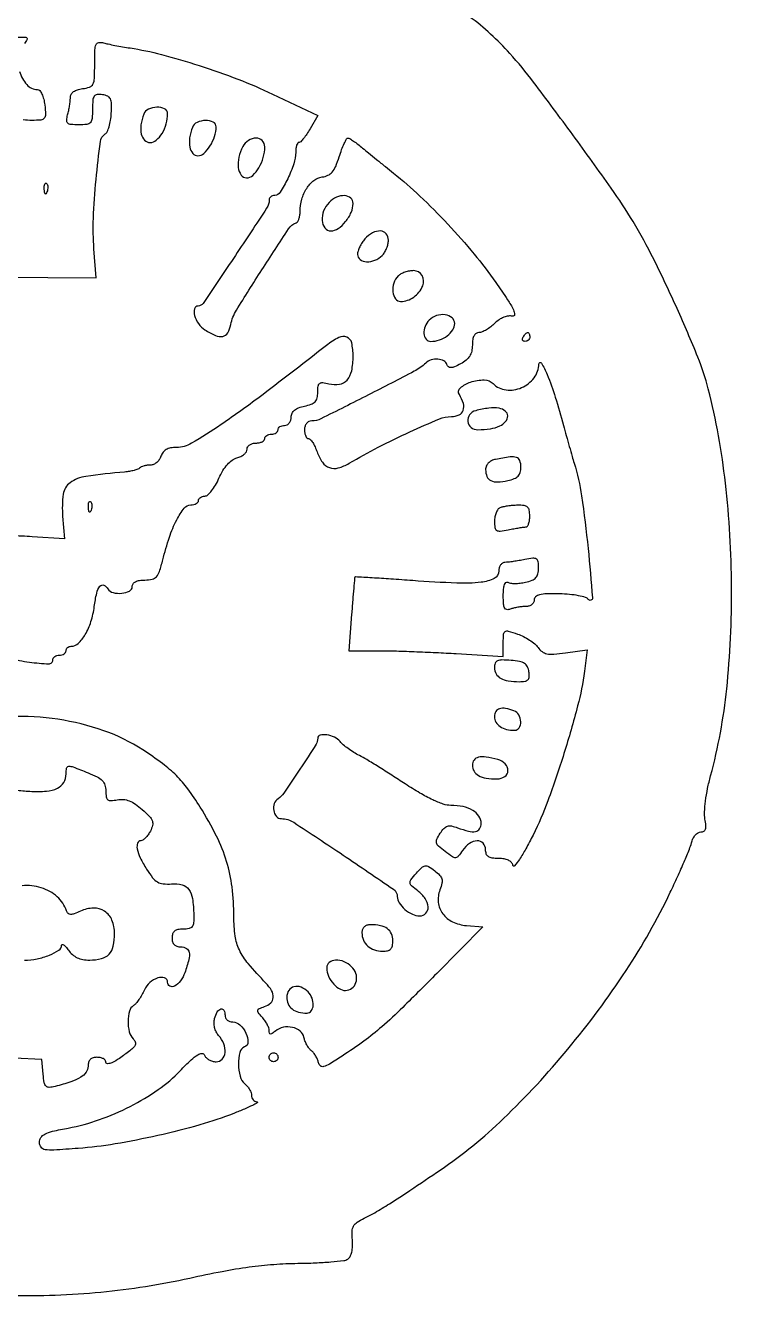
# Model space of a CAD drawing. Extents: x 0 to 320, y 0 to 464.
# Drawn here: x 159.8 to 319.7, y 0.1 to 287.5 of the extents above; entities that cross this region are included whole.
import ezdxf

# ---------------------------------------------------------------- set-up
doc = ezdxf.new("R2010")
doc.units = 0

msp = doc.modelspace()

# ---------------------------------------------------------------- linework, layer by layer
for points in [[(156.210687, 0.131254, 0.029585), (176.882478, 0.871146, 0.030985), (197, 4.053319, -0.00762), (204.340421, 5.568742, -0.013258), (210.477867, 6.570746, -0.015194), (216.015852, 7.154, -0.015863), (221.5, 7.388992, 0.007755), (225.426529, 7.493503, 0.010669), (228.949638, 7.71737, 0.00759), (231.866797, 8.009987, 0.115053), (232.817917, 8.350992, 0.136505), (233.333193, 8.931299, 0.056233), (233.689318, 9.930329, 0.046763), (233.866559, 11.21954, 0.032288), (233.835031, 12.693392, -0.03046), (233.785975, 14.652004, -0.11712), (234.107552, 15.818313, -0.123229), (234.909057, 16.683101, -0.035368), (236.517115, 17.577166, 0.02411), (238.894098, 18.829599, 0.008126), (242.235606, 20.875526, 0.005683), (246.877192, 23.896781, 0.001808), (253.722608, 28.5, 0.043218), (268.047096, 40.131055, 0.027581), (282.637987, 55.879342, 0.02709), (295.792952, 73.623515, 0.034604), (305.808436, 91.336799, 0.004737), (307.451366, 94.863581, 0.005588), (308.936938, 98.23261, 0.004926), (310.130327, 101.10092, 0.034643), (310.599014, 102.538481, -0.054619), (310.948033, 103.479884, -0.062626), (311.480836, 104.276929, -0.07243), (312.107465, 104.817551, -0.142768), (312.733408, 105, 0.125599), (313.411876, 105.173161, 0.192759), (313.79312, 105.634925, 0.103106), (313.881923, 106.487068, 0.023941), (313.666226, 107.918869, -0.064566), (313.558769, 109.486433, -0.017175), (313.796519, 111.985325, -0.017101), (314.266547, 114.836189, -0.016739), (314.933017, 117.668869, 0.040694), (318.587019, 137.389723, 0.026976), (319.69051, 160.397028, 0.026578), (318.297302, 183.920727, 0.0341), (314.406402, 205.245409, 0.03418), (312.04844, 212.433356, 0.009351), (307.355531, 223.409978, 0.009876), (302.048956, 234.609944, 0.020382), (297.378436, 243.099006, 0.017837), (292.440862, 250.645051, 0.004335), (283.742759, 262.73273, 0.004199), (274.868474, 274.631509, 0.020094), (269.482298, 281.165554, 0.051792), (260.370591, 289.447425, 0.028153)], [(158.201828, 284.844958, -0.043631), (159.895672, 284.821719, -0.495349), (160.178634, 284.360227, -0.104273), (159.571429, 283.428571, 0.165577)], [(153.848, 230.5), (164.849095, 230.449464), (175.850191, 230.398928), (175.335485, 236.949464, -0.029493), (175.200965, 243.866901, -0.014649), (175.8044, 252.621359, -0.007191), (176.77289, 261.194048, -0.226336), (177.893168, 262.933974, 0.151371), (178.343264, 263.450521, 0.032403), (178.757678, 264.580486, 0.031088), (179.083397, 266.006368, 0.025282), (179.258378, 267.563983, 0.017699), (179.315439, 269.764689, 0.108295), (179.063193, 270.865683, 0.179745), (178.436519, 271.478397, 0.069429), (177.25, 271.819339, 0.058499), (176.028164, 271.849044, 0.221695), (175.385188, 271.473273, 0.134366), (175.071819, 270.582985, 0.017829), (175, 268.569551, -0.020462), (174.912734, 266.438019, -0.160335), (174.531721, 265.536331, -0.186011), (173.719122, 265.107881, -0.029358), (171.883369, 265, -0.02), (170.125593, 265.070341, -0.163975), (169.398435, 265.382116, -0.235724), (169.151389, 266.004804, -0.044163), (169.369714, 267.25, 0.015244), (169.601654, 268.234594, 0.011343), (169.799577, 269.333613, 0.01149), (169.938993, 270.379511, 0.025362), (169.986345, 271.183578, -0.124429), (170.179015, 271.920597, -0.110718), (170.704516, 272.515159, -0.084336), (171.568793, 272.941395, -0.043862), (172.75, 273.183578, 0.054061), (174.345453, 273.544668, 0.198835), (175.105442, 274.215467, 0.10416), (175.434332, 275.516894, 0.00999), (175.5, 278.803104, -0.008156), (175.551443, 281.956429, -0.091741), (175.818185, 283.174445, -0.266623), (176.414387, 283.628726, -0.100345), (177.5, 283.55257, 0.014795), (178.535977, 283.298534, 0.004751), (180.0875, 282.981797, 0.004734), (181.8219, 282.66187, 0.005282), (183.5, 282.386963, -0.025974), (190.617578, 280.916342, -0.014209), (199.172686, 278.418232, -0.013948), (207.934456, 275.314805, -0.018266), (215.741152, 271.969618), (225.982304, 267.131246), (224.241152, 264.071946, -0.017174), (223.519565, 262.899643, -0.024074), (222.791151, 261.909457, -0.021897), (222.135893, 261.171588, -0.200736), (221.75, 261.006323, 0.248139), (221.46198, 260.850885, 0.064571), (221.220313, 260.363719, 0.050164), (221.054633, 259.660212, 0.032773), (221, 258.827614, -0.08074), (220.571367, 256.190508, -0.03226), (219.186738, 252.790725, -0.02657), (217.501121, 249.737103, -0.253386), (216.25, 249.025798, 0.075468), (215.772415, 248.943185, 0.08748), (215.367188, 248.723672, 0.09844), (215.096085, 248.404137, 0.127518), (215, 248.033509, -0.146622), (214.425889, 246.11781, -0.001861), (207.340549, 235.444974, -0.001269), (200.040798, 224.597139, -0.248944), (198.91578, 224, 0.335169), (198.086242, 223.373555, 0.14023), (198.088402, 221.88691, 0.086353), (198.995694, 220.020007, 0.091782), (200.464817, 218.61501, 0.040318), (202.839305, 217.319522, 0.156396), (204.484848, 217.140147, 0.214738), (205.612642, 217.953408, 0.08158), (206.312136, 219.810678, -0.088644), (207.584374, 223.05018, -0.005075), (213.304999, 232.150523, -0.003375), (219.36851, 241.443951, -0.157942), (221.112693, 242.833333, 0.167449), (221.453785, 243.115525, 0.053305), (221.739353, 243.720082, 0.046366), (221.934632, 244.51081, 0.03738), (222, 245.383969, -0.068849), (222.381804, 248.143584, -0.073576), (223.497091, 250.628668, -0.083405), (225.125037, 252.428986, -0.138962), (227, 253.206407, 0.079843), (228.298475, 253.574522, 0.10865), (229.26321, 254.311041, 0.076028), (230.052588, 255.597011, 0.023077), (230.844893, 257.75, -0.013128), (231.407727, 259.378678, -0.020245), (231.987162, 260.751204, -0.015525), (232.5268, 261.810929, -0.274233), (232.844893, 261.998779, -0.137318), (233.230371, 261.890102, -0.012139), (234.08898, 261.337337, -0.015155), (235.09349, 260.61018, -0.011227), (236.160145, 259.748779, 0.003328), (237.480619, 258.647487, 0.001309), (239.313705, 257.147273, 0.001295), (241.303712, 255.535868, 0.001618), (243.160145, 254.050449, -0.02166), (249.133618, 248.86487, -0.014975), (255.446486, 242.516891, -0.014923), (261.403844, 235.763223, -0.020664), (266.301656, 229.34269, -0.006099), (268.980778, 225.410998, -0.031486), (270.295236, 223.13112, -0.115887), (270.550881, 222.035835, -0.490827), (270.096011, 221.685144, 0.098034), (269.179686, 221.740498, 0.060955), (268.134613, 221.46599, 0.054666), (267.069289, 220.900701, 0.047117), (266.092454, 220.092454, -0.03227), (265.18108, 219.291696, -0.032247), (264.174033, 218.614658, -0.03402), (263.220135, 218.142755, -0.098162), (262.5, 218, 0.148093), (261.85965, 217.806084, 0.124502), (261.382461, 217.278163, 0.08465), (261.091889, 216.396434, 0.037378), (261, 215.16898, -0.054814), (260.84683, 213.776011, -0.085409), (260.389475, 212.66161, -0.082545), (259.572384, 211.738528, -0.048045), (258.336364, 210.91898, -0.01821), (256.96604, 210.251849, -0.090723), (256.137557, 210.052877, -0.190654), (255.607374, 210.229773, -0.137874), (255.25303, 210.75, 0.195682), (254.535599, 211.583985, 0.100846), (253.187654, 211.96124, 0.09022), (251.65968, 211.79546, 0.118718), (250.45, 211.09583, -0.070035), (247.834074, 209.224958, -0.002834), (237.462196, 203.886588, -0.001903), (226.726416, 198.488947, -0.116031), (224.647812, 198, 0.108379), (223.985426, 197.854716, 0.112931), (223.455977, 197.446567, 0.100998), (223.116332, 196.806467, 0.071753), (223, 196, 0.043167), (223.066224, 195.234349, 0.062882), (223.265014, 194.5875, 0.082495), (223.557281, 194.149452, 0.207349), (223.902175, 194, -0.214622), (224.316776, 193.813442, -0.037558), (224.847892, 193.114876, -0.034915), (225.386591, 192.140806, -0.024991), (225.854752, 190.986813, 0.069595), (227.060457, 188.638832, 0.155412), (228.642003, 187.438832, 0.153017), (230.644242, 187.36463, 0.066831), (233.119059, 188.411259, -0.014454), (239.660044, 192.024273, -0.01167), (246.878783, 195.53282, -0.008188), (253.526707, 198.443556, -0.098823), (256.25, 198.993652, 0.105534), (257.976855, 199.36641, 0.202575), (258.923909, 200.386744, 0.163206), (258.963281, 201.969727, 0.066438), (258.051002, 203.951717, -0.371967), (258.27888, 205.478464, -0.099701), (260.597825, 206.78068, -0.077527), (263.67292, 207.271206, -0.199806), (265.712275, 206.430583, 0.16833), (268.633513, 205.012735, 0.132595), (272.135213, 205.525208, 0.129843), (274.955717, 207.74699, 0.159185), (276.036076, 210.904988, -0.745389), (276.619597, 211.070136, -0.045719), (277.926259, 208.523972, -0.019186), (279.782944, 203.347769, -0.011106), (281.634583, 197, 0.001816), (282.267702, 194.669321, 0.001545), (282.952365, 192.214249, 0.001557), (283.589406, 189.983518, 0.004403), (284.052707, 188.431486, -0.038549), (285.717808, 181.049079, -0.010467), (287.197599, 169.161574, -0.007822), (288.179336, 157.94083, -0.773456), (287.234687, 157.62176, 0.179669), (286.631809, 158.066343, 0.02254), (285.026752, 158.450282, 0.024199), (283.005809, 158.737826, 0.017869), (280.75, 158.867022, 0.010872), (277.82832, 158.86624, 0.053094), (276.190721, 158.655308, 0.121217), (275.325079, 158.209643, 0.216828), (275, 157.495262, -0.127438), (274.85226, 156.925022, -0.100753), (274.436525, 156.439233, -0.089513), (273.814634, 156.112642, -0.076404), (273.081787, 156, 0.025883), (272.232051, 155.955983, 0.017054), (271.2624, 155.821697, 0.017174), (270.325581, 155.625874, 0.03151), (269.581787, 155.393011, -0.123151), (268.807675, 155.298618, -0.247326), (268.316476, 155.64094, -0.103506), (268.061206, 156.559901, -0.01617), (268, 158.452028, -0.021489), (268.063878, 159.937655, -0.06002), (268.276683, 160.95687, -0.134172), (268.610066, 161.452122, -0.327271), (269.024399, 161.484921, 0.111478), (269.612407, 161.282504, 0.028659), (270.621963, 161.229765, 0.027727), (271.810098, 161.301793, 0.025059), (273.024399, 161.505359, 0.037651), (274.519328, 161.953859, 0.114203), (275.393578, 162.544495, 0.131103), (275.851489, 163.406102, 0.057006), (276, 164.704455, 0.035328), (275.897921, 166.147366, 0.223219), (275.504473, 166.747251, 0.169563), (274.713769, 166.920034, 0.019152), (272.875, 166.625, -0.007508), (271.577733, 166.385745, -0.00734), (270.264062, 166.183594, -0.007261), (269.106076, 166.039869, -0.027247), (268.375, 166, 0.14083), (267.850659, 165.849326, 0.099862), (267.403906, 165.425811, 0.084961), (267.102999, 164.792429, 0.068607), (267, 164.045313, -0.284102), (265.961028, 162.364384, -0.08829), (262.987302, 161.48528, -0.038426), (257.467467, 161.294778, -0.00745), (247.5, 161.865697, 0.00115), (242.50755, 162.214818, 0.001896), (238.286241, 162.484187, 0.000171), (234.510015, 162.709489, 0.255878), (234.389331, 162.652415, 0.136258), (234.338665, 162.516653, 0.000253), (234.132562, 160.121334, 0.001818), (233.911711, 157.423869, 0.001122), (233.670632, 154.25), (233.062604, 146), (239.875739, 146, -0.006664), (243.227594, 145.955324, -0.002662), (247.817588, 145.808485, -0.002634), (252.765822, 145.597699, -0.003317), (257.344437, 145.348033), (268, 144.696067), (268, 147.796014, -0.017132), (268.067491, 149.765156, -0.243381), (268.421832, 150.348323, -0.210022), (269.137994, 150.444352, -0.012738), (271.25, 149.776635, -0.034269), (272.59414, 149.208033, -0.028022), (273.945304, 148.425891, -0.028882), (275.110049, 147.561378, -0.063707), (275.861673, 146.750176, 0.076779), (276.796539, 145.79243, 0.112684), (277.867103, 145.31459, 0.068563), (279.414795, 145.223982, 0.014562), (282.105284, 145.51448), (286.987222, 146.185918), (286.359881, 141.342959, -0.03186), (284.833264, 133.511382, -0.011961), (281.740733, 122.762281, -0.012075), (278.098702, 112.066817, -0.028136), (274.737455, 104.303779, -0.009882), (273.087363, 101.169784, -0.020311), (271.649776, 98.79857, -0.02665), (270.560023, 97.331607, -0.629259), (270.176676, 97.427339, 0.134678), (269.840596, 98.088124, 0.095756), (269.171406, 98.588043, 0.072676), (268.18674, 98.898671, 0.040143), (266.926676, 99, -0.032306), (265.472805, 99.094035, -0.118119), (264.615834, 99.420842, -0.164124), (264.156915, 100.029594, -0.080329), (264, 101, 0.190209), (263.438239, 102.42327, 0.216624), (262.093455, 102.97965, 0.145499), (260.321567, 102.385893, 0.093357), (258.797224, 100.821123, -0.022107), (257.822364, 99.485044, -0.210737), (257.210503, 99.165842, -0.166621), (256.482159, 99.36331, -0.012822), (254.808506, 100.559677, -0.020985), (253.361107, 101.749922, -0.146237), (252.887438, 102.522139, -0.17755), (252.963513, 103.349898, -0.034252), (253.712344, 104.683734, -0.040433), (254.575018, 105.7933, -0.130396), (255.355265, 106.293175, -0.129522), (256.283918, 106.342294, -0.039659), (257.64419, 105.945179, 0.028139), (260.138145, 105.15438, 0.110173), (261.74295, 105.104079, 0.210588), (262.649589, 105.728666, 0.138996), (263, 106.964816, 0.153711), (262.493058, 108.574861, 0.10768), (261.086932, 109.874836, 0.082283), (258.89381, 110.719069, 0.05086), (256.139147, 111, -0.083396), (254.422326, 111.288356, -0.026621), (252.014895, 112.266819, -0.022765), (249.123126, 113.789966, -0.013593), (245.823405, 115.847252, 0.003787), (242.794253, 117.819371, 0.003837), (239.748606, 119.73675, 0.003736), (237.073203, 121.36499, 0.015642), (235.427167, 122.281316, -0.019954), (234.155411, 123.003719, -0.017058), (232.875218, 123.861995, -0.017396), (231.764641, 124.723033, -0.045978), (231.054723, 125.434063, 0.109599), (229.788046, 126.41662, 0.072944), (228.023562, 126.954308, 0.096673), (226.546092, 126.891347, 0.346849), (226, 126.198835, -0.142734), (225.602439, 124.834547, -0.00341), (221.973242, 119.22112, -0.004256), (218.32167, 113.758613, -0.10525), (217.017424, 112.510769, 0.17397), (216.151433, 111.423807, 0.122939), (216.019931, 109.854231, 0.136174), (216.635659, 108.517832, 0.220841), (217.75, 108.001823, -0.145554), (220.552018, 107.171652, -0.003658), (231.745059, 99.767232, -0.002553), (243.115156, 92.040949, -0.24706), (244, 90.359503, 0.148568), (244.430181, 88.943695, 0.067801), (245.725191, 87.483009, 0.06597), (247.424115, 86.374043, 0.112105), (249.071429, 86, 0.205972), (250.464071, 86.599106, 0.209753), (250.97285, 88.015907, 0.131648), (250.315817, 89.93074, 0.083246), (248.682039, 91.655072, -0.016839), (247.232376, 92.827175, -0.193783), (246.904223, 93.466246, -0.188241), (247.105335, 94.164133, -0.015752), (248.31546, 95.647801, -0.020652), (249.554629, 96.95943, -0.159432), (250.302764, 97.326647, -0.172983), (251.091776, 97.164665, -0.025302), (252.466188, 96.233121, -0.038261), (253.593675, 95.238773, -0.126986), (254.080173, 94.387031, -0.122765), (254.102163, 93.389013, -0.034675), (253.651625, 91.888005, 0.117319), (253.287334, 89.043018, 0.13413), (254.284141, 86.494856, 0.122947), (256.530354, 84.653871, 0.089691), (259.659436, 83.811389), (263.353212, 83.5), (252.926606, 72.96386, -0.003418), (245.225731, 65.287755, -0.014881), (240.501065, 60.910998, -0.021633), (236.43273, 57.660126, -0.014285), (231.5, 54.268461, -0.007325), (228.650736, 52.485582, -0.067693), (227.318598, 51.907706, -0.242278), (226.595531, 52.055241, -0.177678), (226.16564, 52.768461, 0.051357), (225.942695, 53.50646, 0.034744), (225.547926, 54.292434, 0.034991), (225.054283, 55.0065, 0.05705), (224.532308, 55.524933, -0.063496), (224.007156, 56.060096, -0.034939), (223.5042, 56.828968, -0.03421), (223.096047, 57.693599, -0.046056), (222.856452, 58.524933, 0.178042), (222.010129, 59.933791, 0.11503), (220.276505, 60.767823, 0.104276), (218.203314, 60.791776, 0.12476), (216.444958, 59.954319, -0.019674), (215.695108, 59.38027, -0.171487), (215.297489, 59.268354, -0.328795), (215.069374, 59.460737, -0.05878), (215, 60.048815, 0.087123), (214.891599, 60.666209, 0.032757), (214.537923, 61.473082, 0.031239), (214.028966, 62.320124, 0.033025), (213.426973, 63.080694, -0.018993), (212.541612, 64.137005, -0.219769), (212.423095, 64.650246, -0.245685), (212.741768, 65.038298, -0.023528), (213.926973, 65.476822, 0.112863), (215.34085, 66.309241, 0.190601), (215.915197, 67.538045, 0.147117), (215.550986, 69.082484, 0.061605), (214.25, 70.805327, -0.016491), (210.255561, 75.207655, -0.063639), (208.246791, 78.295375, -0.078639), (207.297962, 81.443794, -0.033952), (207, 85.826759, 0.030099), (206.595559, 92.539151, 0.044539), (205.370624, 98.303703, 0.041779), (203.074213, 104.021456, 0.022756), (199.37248, 110.624944, 0.019917), (196.58724, 114.728985, 0.037641), (193.977738, 117.756767, 0.035799), (190.855911, 120.454473, 0.016275), (186.425477, 123.541325, 0.05961), (177.559331, 127.899944, 0.046949), (167.168651, 130.486802, 0.046592), (156.385358, 131.102689, 0.056098)], [(158.497007, 277.093374, 0.110529), (160.124735, 274.099499, 0.21645), (162.545582, 273, -0.227943), (163.048983, 272.757929, -0.058859), (163.538256, 271.971875, -0.047853), (163.943029, 270.840365, -0.032935), (164.189793, 269.5, -0.017885), (164.365443, 267.321415, -0.185849), (164.085394, 266.484253, -0.201329), (163.328276, 266.087078, -0.021448), (161.299199, 266, -0.025304), (159.328205, 266.099812, -0.18035)], [(156.167475, 144.311943, 0.028592), (160.735884, 143.424163, 0.022023), (165.114226, 143.025818, 0.427957), (166, 143.871169, -0.131921), (166.11559, 144.301647, -0.100589), (166.440625, 144.668406, -0.088005), (166.926841, 144.915128, -0.073637), (167.5, 145, 0.064853), (168.073457, 145.074694, 0.082425), (168.559375, 145.29375, 0.098894), (168.884432, 145.618646, 0.148195), (169, 146, -0.112508), (169.086938, 146.381472, -0.100182), (169.332732, 146.70625, -0.094286), (169.700197, 146.924148, -0.087025), (170.132705, 147, 0.192724), (171.774298, 147.657157, 0.06998), (173.359635, 149.660238, 0.056809), (174.649376, 152.577444, 0.04275), (175.406312, 156.005273, -0.022156), (175.947591, 159.045558, -0.110058), (176.681896, 160.606418, -0.344271), (177.549395, 160.826736, -0.151853), (178.5, 160, 0.196866), (179.661449, 159.155905, 0.082778), (181.622871, 159.009468, 0.09175), (183.37852, 159.502261, 0.285974), (184, 160.5, -0.149277), (184.196351, 161.143019, -0.125166), (184.730214, 161.61985, -0.084025), (185.625727, 161.909015, -0.036185), (186.881285, 162, 0.05428), (188.515264, 162.177908, 0.158919), (189.479503, 162.745608, 0.103357), (190.160312, 163.941586, 0.016212), (190.911541, 166.562978, -0.019255), (192.407567, 171.665905, -0.036704), (194.059865, 175.606235, -0.045581), (195.725004, 178.253154, -0.23366), (197.2359, 179, 0.054734), (197.91075, 179.074096, 0.074382), (198.481796, 179.29375, 0.093939), (198.864936, 179.618451, 0.171771), (199, 180, -0.141405), (199.110047, 180.381339, -0.099798), (199.419373, 180.70625, -0.084764), (199.881968, 180.925109, -0.068301), (200.427652, 181, 0.187189), (201.093573, 181.25836, 0.03972), (201.958603, 182.184662, 0.036457), (202.848744, 183.488781, 0.02764), (203.634612, 185.032892, -0.03137), (204.533088, 186.766183, -0.045725), (205.549493, 188.153386, -0.054082), (206.626194, 189.134567, -0.096562), (207.70696, 189.6413, 0.0538), (208.583961, 189.964814, 0.062116), (209.326419, 190.456538, 0.072041), (209.830265, 191.033417, 0.144516), (210, 191.608408, -0.142309), (210.15416, 192.139078, -0.099693), (210.5875, 192.59122, -0.084453), (211.235529, 192.895819, -0.067826), (212, 193, 0.048028), (212.765418, 193.073693, 0.068025), (213.4125, 193.29375, 0.088204), (213.848523, 193.618118, 0.191087), (214, 194, -0.148195), (214.115568, 194.381354, -0.098894), (214.440625, 194.70625, -0.082425), (214.926543, 194.925306, -0.064853), (215.5, 195, 0.064853), (216.073457, 195.074694, 0.082425), (216.559375, 195.29375, 0.098894), (216.884432, 195.618646, 0.148195), (217, 196, -0.148195), (217.115568, 196.381354, -0.098894), (217.440625, 196.70625, -0.082425), (217.926543, 196.925306, -0.064853), (218.5, 197, 0.124206), (219.072071, 197.144336, 0.10078), (219.559375, 197.550781, 0.090584), (219.886838, 198.158745, 0.078509), (220, 198.875, -0.109085), (220.191636, 199.742929, -0.112059), (220.73, 200.43975, -0.084595), (221.655584, 200.97095, -0.038727), (223, 201.35, 0.036606), (224.519501, 201.771474, 0.116799), (225.396234, 202.341251, 0.135094), (225.852818, 203.190306, 0.056267), (226, 204.494052, -0.031607), (226.088166, 205.887386, -0.201062), (226.434967, 206.48859, -0.196565), (227.112253, 206.670622, -0.030081), (228.512986, 206.407385, 0.101407), (230.908202, 206.302452, 0.174023), (232.639179, 207.254702, 0.132154), (233.67471, 209.342284, 0.049463), (234, 212.622445, 0.053443), (233.673626, 215.667216, 0.247934), (232.571663, 216.976485, 0.221865), (230.760039, 216.882993, 0.044077), (227.967066, 215.0678, -0.003774), (213.599601, 203.98918, -0.013174), (204.091958, 197.158896, -0.016007), (197.41744, 192.931314, -0.133943), (194.003269, 192, 0.044021), (192.670539, 191.882436, 0.085904), (191.670455, 191.520369, 0.102183), (190.96191, 190.895908, 0.084551), (190.5, 190, -0.074439), (190.125117, 189.235552, -0.068021), (189.532943, 188.5875, -0.071552), (188.821806, 188.149803, -0.102575), (188.099279, 188, 0.033608), (187.374726, 187.951243, 0.032895), (186.657905, 187.805825, 0.034717), (186.047995, 187.593283, 0.095456), (185.672312, 187.338979, -0.109712), (185.246832, 187.068148, -0.022805), (184.395996, 186.802439, -0.022927), (183.35908, 186.580075, -0.019881), (182.255646, 186.4407, 0.013551), (173.499579, 185.447134, 0.120828), (169.927909, 184.018161, 0.207425), (168.37389, 181.429636, 0.052478), (168.239546, 176.411812), (168.637708, 171.323623), (161.341549, 171.791862, 0.008319), (156.657395, 172.014296, 0.073344)], [(157.561474, 114.465493, 0.012701), (160.831176, 114.194925, 0.032243), (164.575241, 114.222259, 0.094379), (167.058926, 114.882878, 0.14926), (168.474937, 116.187547, 0.133273), (169, 118.122445, -0.051416), (169.137197, 119.453105, -0.340111), (169.612123, 119.861018, -0.104641), (170.610224, 119.705509, -0.004381), (173.979764, 118.39142, -0.023324), (176.024059, 117.46066, -0.081014), (177.188913, 116.601382, -0.116135), (177.792149, 115.600318, -0.07793), (178, 114.274843, 0.035755), (178.097116, 112.918501, 0.195674), (178.460825, 112.296931, 0.182444), (179.173103, 112.081283, 0.030497), (180.614852, 112.266706, -0.067858), (182.000615, 112.340743, -0.072584), (183.322229, 112.035411, -0.059879), (184.695247, 111.300279, -0.029514), (186.249227, 110.068624, -0.018304), (187.893579, 108.48744, -0.101912), (188.545819, 107.459143, -0.15455), (188.600563, 106.472997, -0.060117), (188.099191, 105.18534, -0.031824), (187.580552, 104.348879, -0.038757), (186.989776, 103.641944, -0.042655), (186.414813, 103.145806, -0.157965), (185.964816, 103, 0.31479), (185.21074, 102.473029, 0.13791), (185.112287, 101.194019, 0.065183), (185.806728, 99.149607, 0.026226), (187.25, 96.569805, 0.024836), (188.60374, 94.641829, 0.094402), (189.704294, 93.675171, 0.110425), (190.987797, 93.260472, 0.040591), (192.90338, 93.238604, -0.081159), (195.291934, 93.017653, -0.175026), (196.794479, 91.98806, -0.12092), (197.628795, 89.916283, -0.030145), (197.929715, 86.25, -0.024398), (197.880732, 84.447245, -0.142456), (197.550816, 83.567971, -0.186505), (196.851833, 83.129689, -0.047858), (195.5, 83, 0.044917), (194.317234, 82.893532, 0.124434), (193.5625, 82.55, 0.149477), (193.142566, 81.935258, 0.07578), (193, 81, 0.072254), (193.126841, 80.126841, 0.124864), (193.5, 79.5, 0.124864), (194.126841, 79.126841, 0.072254), (195, 79, -0.131123), (196.282589, 78.657761, -0.227898), (196.892813, 77.767968, -0.103227), (196.804709, 76.098772, -0.019245), (195.902175, 73.149223, -0.074382), (194.937722, 71.314276, -0.109167), (193.573332, 70.11541, -0.257577), (192.521308, 70.116204, -0.272953), (192, 71, 0.318386), (191.328213, 71.948046, 0.166404), (189.809552, 71.960283, 0.099381), (187.963876, 70.903912, 0.110218), (186.749617, 69.25, -0.024962), (186.193896, 68.13859, -0.023998), (185.523444, 67.072904, -0.02473), (184.84188, 66.192901, -0.075333), (184.271056, 65.70031, 0.188998), (183.350913, 64.453111, 0.063098), (183.037894, 62.165847, 0.061934), (183.310112, 59.782687, 0.137852), (184.196253, 58.203747, -0.079788), (184.676265, 57.54006, -0.186174), (184.735767, 56.939702, -0.129068), (184.365854, 56.302619, -0.031205), (183.446253, 55.48686, -0.013468), (181.088168, 53.74466, -0.043952), (179.406974, 52.778666, -0.108666), (178.40709, 52.558016, -0.414422), (178, 52.964816, 0.185695), (177.847983, 53.360022, 0.089931), (177.4125, 53.695915, 0.069773), (176.765333, 53.923605, 0.049786), (176, 54, 0.072364), (175.12302, 53.872408, 0.126314), (174.496944, 53.496906, 0.125189), (174.12566, 52.863468, 0.070387), (174, 51.975249, -0.157887), (173.559828, 50.616048, -0.099522), (172.323964, 49.473854, -0.057938), (170.100285, 48.448935, -0.017562), (166.526028, 47.417177, -0.045385), (165.188517, 47.207917, -0.217463), (164.484948, 47.475775, -0.152143), (164.077935, 48.263721, -0.019827), (163.820131, 50.159194), (163.5, 53.5), (157.280828, 53.796917, 0.007667)], [(159.587806, 76, 0.049081), (162.439263, 76.280579, 0.046583), (165.234055, 77.112344, 0.04979), (167.380676, 78.234985, 0.25253), (168, 79.383021, -0.375792), (168.153919, 79.558894, -0.195835), (168.457282, 79.480191, -0.058966), (168.957158, 79.006597, -0.020899), (169.556704, 78.222506, 0.061977), (170.449294, 77.234708, 0.069753), (171.524191, 76.541309, 0.064704), (172.816766, 76.135225, 0.043822), (174.356704, 76, 0.060861), (177.037399, 76.327514, 0.144864), (178.751763, 77.333997, 0.136936), (179.700097, 79.155492, 0.052006), (180, 82.03102, 0.097394), (179.408451, 85.039087, 0.151791), (177.740971, 87.060958, 0.153363), (175.235621, 87.769261, 0.100006), (172.285302, 87.084131, -0.017213), (170.84528, 86.48697, -0.09221), (170.011999, 86.339825, -0.18968), (169.485727, 86.552483, -0.123147), (169.129032, 87.112905, 0.13122), (167.013912, 90.322335, 0.105998), (163.411133, 92.365782, 0.098746), (159.057778, 92.837262, 0.098297)]]:
    msp.add_lwpolyline(points, format="xyb")
for points in [[(186.606989, 267.418213, 0.054081), (185.967697, 264.999009, 0.092185), (186.037624, 262.915818, 0.137648), (186.777534, 261.531906, 0.204334), (188.024751, 261, 0.179143), (189.441024, 261.524256, 0.079487), (190.748514, 263.066821, 0.068492), (191.681262, 265.226511, 0.067834), (192, 267.5651, 0.29093), (191.331716, 268.616417, 0.11692), (189.590457, 268.979465, 0.099452), (187.663932, 268.537553, 0.19768)], [(197.606989, 264.418213, 0.055161), (196.992718, 262.073258, 0.084125), (197.038619, 259.97449, 0.123187), (197.704, 258.542073, 0.226456), (198.839485, 258, 0.189083), (200.207491, 258.536516, 0.064386), (201.598336, 260.20568, 0.059969), (202.64529, 262.393649, 0.081809), (203, 264.547053, 0.288735), (202.331206, 265.608647, 0.118125), (200.592418, 265.981576, 0.100573), (198.667199, 265.542243, 0.197396)], [(209.035184, 260.065741, 0.066236), (208.134856, 257.6674, 0.085251), (208.001526, 255.320398, 0.122096), (208.626961, 253.640122, 0.247759), (209.839485, 253, 0.191051), (211.269765, 253.567217, 0.070709), (212.647719, 255.290484, 0.0629), (213.656228, 257.625609, 0.070631), (214, 260.047053, 0.200726), (213.425121, 261.421359, 0.196123), (212.035635, 261.994292, 0.148686), (210.320564, 261.479791, 0.123813)], [(164.683114, 249.8125, -0.054073), (164.461564, 249.395823, -0.470617), (164.279315, 249.37858, -0.168741), (164.137993, 249.670344, -0.018894), (164.078947, 250.416667, -0.028489), (164.089945, 251.112848, -0.077125), (164.200665, 251.592839, -0.208169), (164.385309, 251.77538, -0.296942), (164.604167, 251.729167, -0.126455), (164.797407, 251.402231, -0.060344), (164.876576, 250.916927, -0.05415), (164.839148, 250.359369, -0.051402)], [(228.571429, 247.428571, 0.102866), (227.332888, 245.539756, 0.108715), (226.982494, 243.351798, 0.148032), (227.599652, 241.670027, 0.235503), (228.943296, 241, 0.154357), (230.601253, 241.524327, 0.069059), (232.292368, 243.101319, 0.066341), (233.567826, 245.182025, 0.104738), (234, 247.222506, 0.217054), (233.448036, 248.434097, 0.171117), (232.09287, 248.97049, 0.117836), (230.261643, 248.605667, 0.088772)], [(236.654988, 239.171259, 0.039834), (236.021588, 238.348252, 0.033667), (235.486153, 237.388779, 0.035013), (235.117205, 236.442317, 0.075569), (235, 235.671259, 0.240472), (235.58147, 234.532153, 0.146868), (237.039208, 234.024386, 0.106771), (238.935864, 234.348405, 0.101208), (240.571429, 235.428571, 0.06049), (241.118551, 236.126926, 0.039072), (241.580357, 237.045982, 0.038947), (241.895479, 238.030853, 0.058019), (242, 238.928571, 0.179096), (241.473618, 240.350989, 0.207023), (240.183308, 240.980101, 0.139808), (238.393558, 240.556431, 0.081423)], [(244.2, 230.8, 0.119363), (243.215096, 229.185608, 0.101662), (243.000418, 227.197527, 0.130235), (243.581744, 225.624899, 0.248929), (244.75, 225.031803, 0.151888), (247.725694, 226.01674, 0.138171), (249.75216, 228.548076, 0.234012), (249.613198, 230.889579, 0.269174), (247.7, 232, 0.045545), (246.73134, 231.911582, 0.037078), (245.723125, 231.6475, 0.038434), (244.825061, 231.260236, 0.075503)], [(251.2, 220.8, 0.105237), (250.284621, 219.389629, 0.110963), (250.046142, 217.756164, 0.148933), (250.536067, 216.499525, 0.22976), (251.565741, 216, 0.081597), (253.525576, 216.321977, 0.078422), (255.30918, 217.255511, 0.087342), (256.563037, 218.58045, 0.146944), (257, 220.035184, 0.221996), (256.394687, 221.331334, 0.14242), (254.847532, 222.01123, 0.112631), (252.86833, 221.826217, 0.117505)], [(274, 217, -0.105053), (273.918938, 216.618444, -0.099167), (273.688914, 216.29375, -0.09642), (273.345238, 216.076123, -0.093332), (272.940983, 216, -0.108972), (272.586039, 216.078288, -0.182303), (272.3746, 216.29375, -0.161196), (272.343488, 216.6179, -0.082592), (272.5, 217, -0.029505), (272.768994, 217.382774, -0.035638), (273.066025, 217.70625, -0.038439), (273.34829, 217.934461, -0.151918), (273.559017, 218, -0.210953), (273.727648, 217.92554, -0.081139), (273.870461, 217.70625, -0.061769), (273.967655, 217.382849, -0.042167)], [(261.75, 200.310674, 0.167795), (260.381214, 199.39795, 0.193886), (259.969685, 197.894505, 0.197529), (260.716418, 196.546507, 0.171902), (262.25, 196.013655, 0.034541), (265.087569, 196.227224, 0.071801), (267.211164, 196.855235, 0.106977), (268.524656, 197.841448, 0.180322), (269, 199.116631, 0.230069), (268.458258, 200.231656, 0.126424), (267.038227, 200.856873, 0.073283), (264.750986, 200.89559, 0.031569)], [(266.25, 189.294267, 0.065043), (265.324811, 188.987484, 0.087055), (264.608465, 188.472005, 0.095937), (264.157941, 187.787469, 0.09801), (264, 186.989466, 0.098732), (264.310125, 185.434229, 0.181448), (265.180925, 184.504425, 0.128814), (266.704567, 184.190888, 0.040756), (269.024399, 184.505359, 0.037803), (270.493479, 184.946592, 0.109012), (271.375172, 185.529951, 0.129243), (271.844254, 186.364523, 0.063835), (272, 187.579455, 0.08637), (271.746972, 189.033317, 0.238457), (271.01357, 189.727594, 0.107685), (269.529385, 189.839546, 0.012756)], [(174.683114, 177.8125, -0.054073), (174.461564, 177.395823, -0.470617), (174.279315, 177.37858, -0.168741), (174.137993, 177.670344, -0.018894), (174.078947, 178.416667, -0.028489), (174.089945, 179.112848, -0.077125), (174.200665, 179.592839, -0.208169), (174.385309, 179.77538, -0.296942), (174.604167, 179.729167, -0.126455), (174.797407, 179.402231, -0.060344), (174.876576, 178.916927, -0.05415), (174.839148, 178.359369, -0.051402)], [(267.25, 178.337719, 0.141736), (266.770668, 177.961756, 0.058733), (266.367188, 177.234882, 0.051693), (266.092558, 176.301371, 0.045738), (266, 175.291667, 0.035466), (266.102265, 173.851738, 0.223311), (266.495902, 173.252514, 0.169335), (267.286856, 173.080055, 0.019149), (269.125, 173.375, -0.004902), (270.385597, 173.614291, -0.005698), (271.589063, 173.816406, -0.005102), (272.610229, 173.965306, -0.03366), (273.125, 174, 0.247457), (273.460883, 174.177076, 0.066043), (273.742969, 174.734375, 0.050979), (273.936256, 175.542375, 0.033246), (274, 176.5, 0.044924), (273.882221, 177.808228, 0.168917), (273.482895, 178.515059, 0.15356), (272.704102, 178.86017, 0.035287), (271.25, 178.921053, 0.015009), (270.105464, 178.853774, 0.014022), (268.940625, 178.717133, 0.014154), (267.913613, 178.537541, 0.045557)], [(266, 142.167354, 0.132403), (266.373445, 140.781818, 0.134148), (267.391339, 139.779791, 0.091241), (269.133612, 139.185237, 0.036737), (271.651338, 139, 0.038607), (272.919211, 139.098044, 0.163831), (273.585132, 139.443994, 0.180287), (273.87003, 140.099223, 0.04866), (273.819551, 141.25, 0.078602), (273.469652, 142.389353, 0.139488), (272.818101, 143.114442, 0.09543), (271.691871, 143.552945, 0.024614), (269.75, 143.810365, 0.017051), (267.707225, 143.90947, 0.107239), (266.690217, 143.704071, 0.203544), (266.178102, 143.161197, 0.088895)], [(266, 131.106989, 0.130322), (266.333189, 129.850375, 0.114633), (267.25679, 128.852251, 0.092141), (268.717167, 128.213833, 0.057152), (270.581787, 128, 0.255942), (271.59328, 128.554062, 0.152608), (271.963238, 129.913737, 0.123478), (271.512821, 131.462997, 0.170562), (270.418213, 132.393011, 0.042724), (268.514298, 132.942575, 0.120291), (267.139436, 132.882295, 0.189509), (266.313803, 132.244391, 0.135418)], [(261, 120.106989, 0.136242), (261.373917, 118.760207, 0.131054), (262.39269, 117.775213, 0.089672), (264.120667, 117.185164, 0.037565), (266.581787, 117, 0.150458), (268.316293, 117.534029, 0.238094), (269.054536, 118.866434, 0.210374), (268.451178, 120.393756, 0.130237), (266.75, 121.369714, 0.02617), (264.089037, 121.935514, 0.093611), (262.358165, 121.884447, 0.180169), (261.381329, 121.254618, 0.161789)], [(236, 82.2, 0.101708), (236.343798, 80.527359, 0.109454), (237.315792, 79.175815, 0.102713), (238.825163, 78.302426, 0.080136), (240.7, 78, 0.054621), (241.819969, 78.122715, 0.147799), (242.509717, 78.51011, 0.14273), (242.883686, 79.224881, 0.049663), (243, 80.393011, 0.103067), (242.670466, 81.974663, 0.136517), (241.747479, 83.110976, 0.106997), (240.173356, 83.784091, 0.047761), (237.918213, 84, 0.078124), (237.127482, 83.875691, 0.11089), (236.516418, 83.515407, 0.115381), (236.133956, 82.941006, 0.089661)], [(228.031803, 74.25, 0.099481), (228.454226, 72.329253, 0.081375), (229.603929, 70.563592, 0.089472), (231.136451, 69.391884, 0.167681), (232.663008, 69.173618, 0.151336), (234.034283, 69.906178, 0.150493), (234.75505, 71.287222, 0.133268), (234.61539, 72.972003, 0.109868), (233.644447, 74.498411, 0.096699), (231.949919, 75.63938, 0.111466), (230.035729, 75.983325, 0.157855), (228.59637, 75.445887, 0.233744)], [(219, 67.606989, 0.101036), (219.311565, 66.080878, 0.125936), (220.188319, 64.935498, 0.1075), (221.630793, 64.233826, 0.059711), (223.581787, 64, 0.248281), (224.533959, 64.503873, 0.138864), (224.958862, 65.780106, 0.102895), (224.694963, 67.419141, 0.105562), (223.8, 68.8, 0.098432), (222.211091, 69.861944, 0.160492), (220.609142, 69.981773, 0.192689), (219.446903, 69.144437, 0.142392)], [(205, 63.5, 0.115756), (205.134406, 62.927223, 0.099989), (205.514062, 62.438333, 0.09284), (206.081694, 62.108759, 0.084308), (206.75, 61.992198, -0.192336), (208.388196, 61.329338, -0.091097), (209.742823, 59.450127, -0.109916), (210.197427, 57.454117, -0.311905), (209.432881, 56.33587, 0.242383), (208.352778, 55.126008, 0.065406), (208.028416, 52.493023, 0.063131), (208.403478, 49.713906, 0.155698), (209.5, 48, -0.048188), (210.073942, 47.421878, -0.041499), (210.559375, 46.71614, -0.04354), (210.892217, 45.995234, -0.086594), (211, 45.377555, 0.088487), (211.094769, 44.846252, 0.090087), (211.367188, 44.384192, 0.094021), (211.772965, 44.06212, 0.107342), (212.25, 43.930332, -0.732772), (212.300162, 43.734169, -0.023469), (211.223437, 43.132667, -0.015242), (209.410274, 42.296629, -0.006994), (207, 41.312708, -0.024133), (199.291629, 38.712564, -0.013953), (189.807343, 36.29922, -0.013915), (180.115917, 34.400795, -0.022294), (171.75, 33.38329, -0.00389), (166.238269, 33.004198, -0.053823), (164.244921, 33.097259, -0.201451), (163.352093, 33.646841, -0.156622), (163, 34.743289, -0.145142), (163.325362, 35.840519, -0.133458), (164.204915, 36.625917, -0.05944), (165.976196, 37.262105, -0.009897), (169.523892, 38.004508, 0.038165), (176.549966, 39.894576, 0.033413), (183.539152, 42.898132, 0.034255), (189.860071, 46.697101, 0.047919), (194.874893, 50.967646, -0.00948), (197.319208, 53.396468, -0.047328), (198.834173, 54.59344, -0.133725), (199.776998, 54.893602, -0.322185), (200.356641, 54.512991, 0.103589), (200.729833, 53.934397, 0.066719), (201.363402, 53.444441, 0.06288), (202.148636, 53.112977, 0.068566), (202.968615, 53, 0.206426), (204.336939, 53.590059, 0.166841), (205.003938, 55.060323, 0.119008), (204.718378, 57.062844, 0.089492), (203.537887, 58.958136, -0.071329), (202.999482, 59.75681, -0.056053), (202.652197, 60.742514, -0.055385), (202.529579, 61.793936, -0.065397), (202.654518, 62.786876, -0.06242), (203.249719, 64.275092, -0.195043), (204.071968, 64.940572, -0.36895), (204.7353, 64.650883, -0.113517)], [(217, 54, -0.099038), (216.923658, 53.618362, -0.097945), (216.70625, 53.29375, -0.097945), (216.381638, 53.076342, -0.099038), (216, 53, -0.099038), (215.618362, 53.076342, -0.097945), (215.29375, 53.29375, -0.097945), (215.076342, 53.618362, -0.099038), (215, 54, -0.099038), (215.076342, 54.381638, -0.097945), (215.29375, 54.70625, -0.097945), (215.618362, 54.923658, -0.099038), (216, 55, -0.099038), (216.381638, 54.923658, -0.097945), (216.70625, 54.70625, -0.097945), (216.923658, 54.381638, -0.099038)]]:
    msp.add_lwpolyline(points, format="xyb", close=True)

doc.saveas('drawing.dxf')
